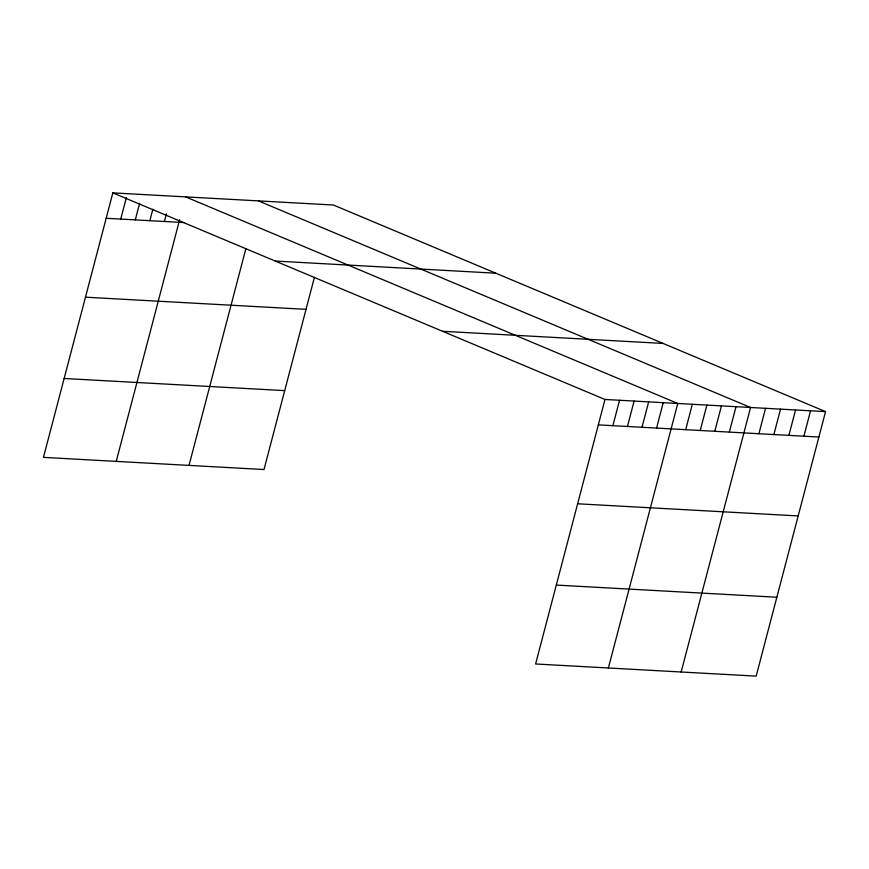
<?xml version="1.0" encoding="UTF-8"?>
<svg xmlns="http://www.w3.org/2000/svg" width="869" height="869" viewBox="0 0 869 869"><rect width="100%" height="100%" fill="white"/><g stroke="black" fill="none" stroke-linecap="round" stroke-linejoin="round"><path stroke-width="1.3" d="M825.55 411.624L604.998 399.468L535.608 663.981L756.16 676.125L825.55 411.624L333.392 205.019L112.84 192.875L43.45 457.376L264.002 469.532L314.437 277.287M120.737 219.086L126.396 197.48M135.292 219.89L139.627 203.368M149.848 220.693L152.846 209.255M164.404 221.486L166.403 213.872M116.229 461.396L179.622 219.748M189.018 465.404L245.916 248.491M612.884 425.68L619.554 400.272M627.451 426.483L634.109 401.065M642.006 427.287L648.665 401.869M656.562 428.08L663.221 402.673M608.387 667.989L677.777 403.477L185.629 196.883M685.674 429.688L692.332 404.281M700.229 430.492L706.899 405.084M714.785 431.296L721.455 405.877M729.341 432.099L736.01 406.681M681.166 671.998L750.566 407.485L258.408 200.891M758.898 433.729L765.556 408.311M773.888 434.554L780.558 409.136M788.889 435.38L795.559 409.962M803.89 436.205L810.549 410.787M106.181 218.282L184.25 222.583M275.256 261.048L495.808 273.203M85.477 297.187L306.029 309.342M442.593 331.285L663.134 343.44M64.154 378.482L284.706 390.626M598.328 424.876L818.88 437.031M577.635 503.781L798.187 515.936M556.301 585.076L776.853 597.231M112.84 192.875L604.998 399.468"/></g></svg>
